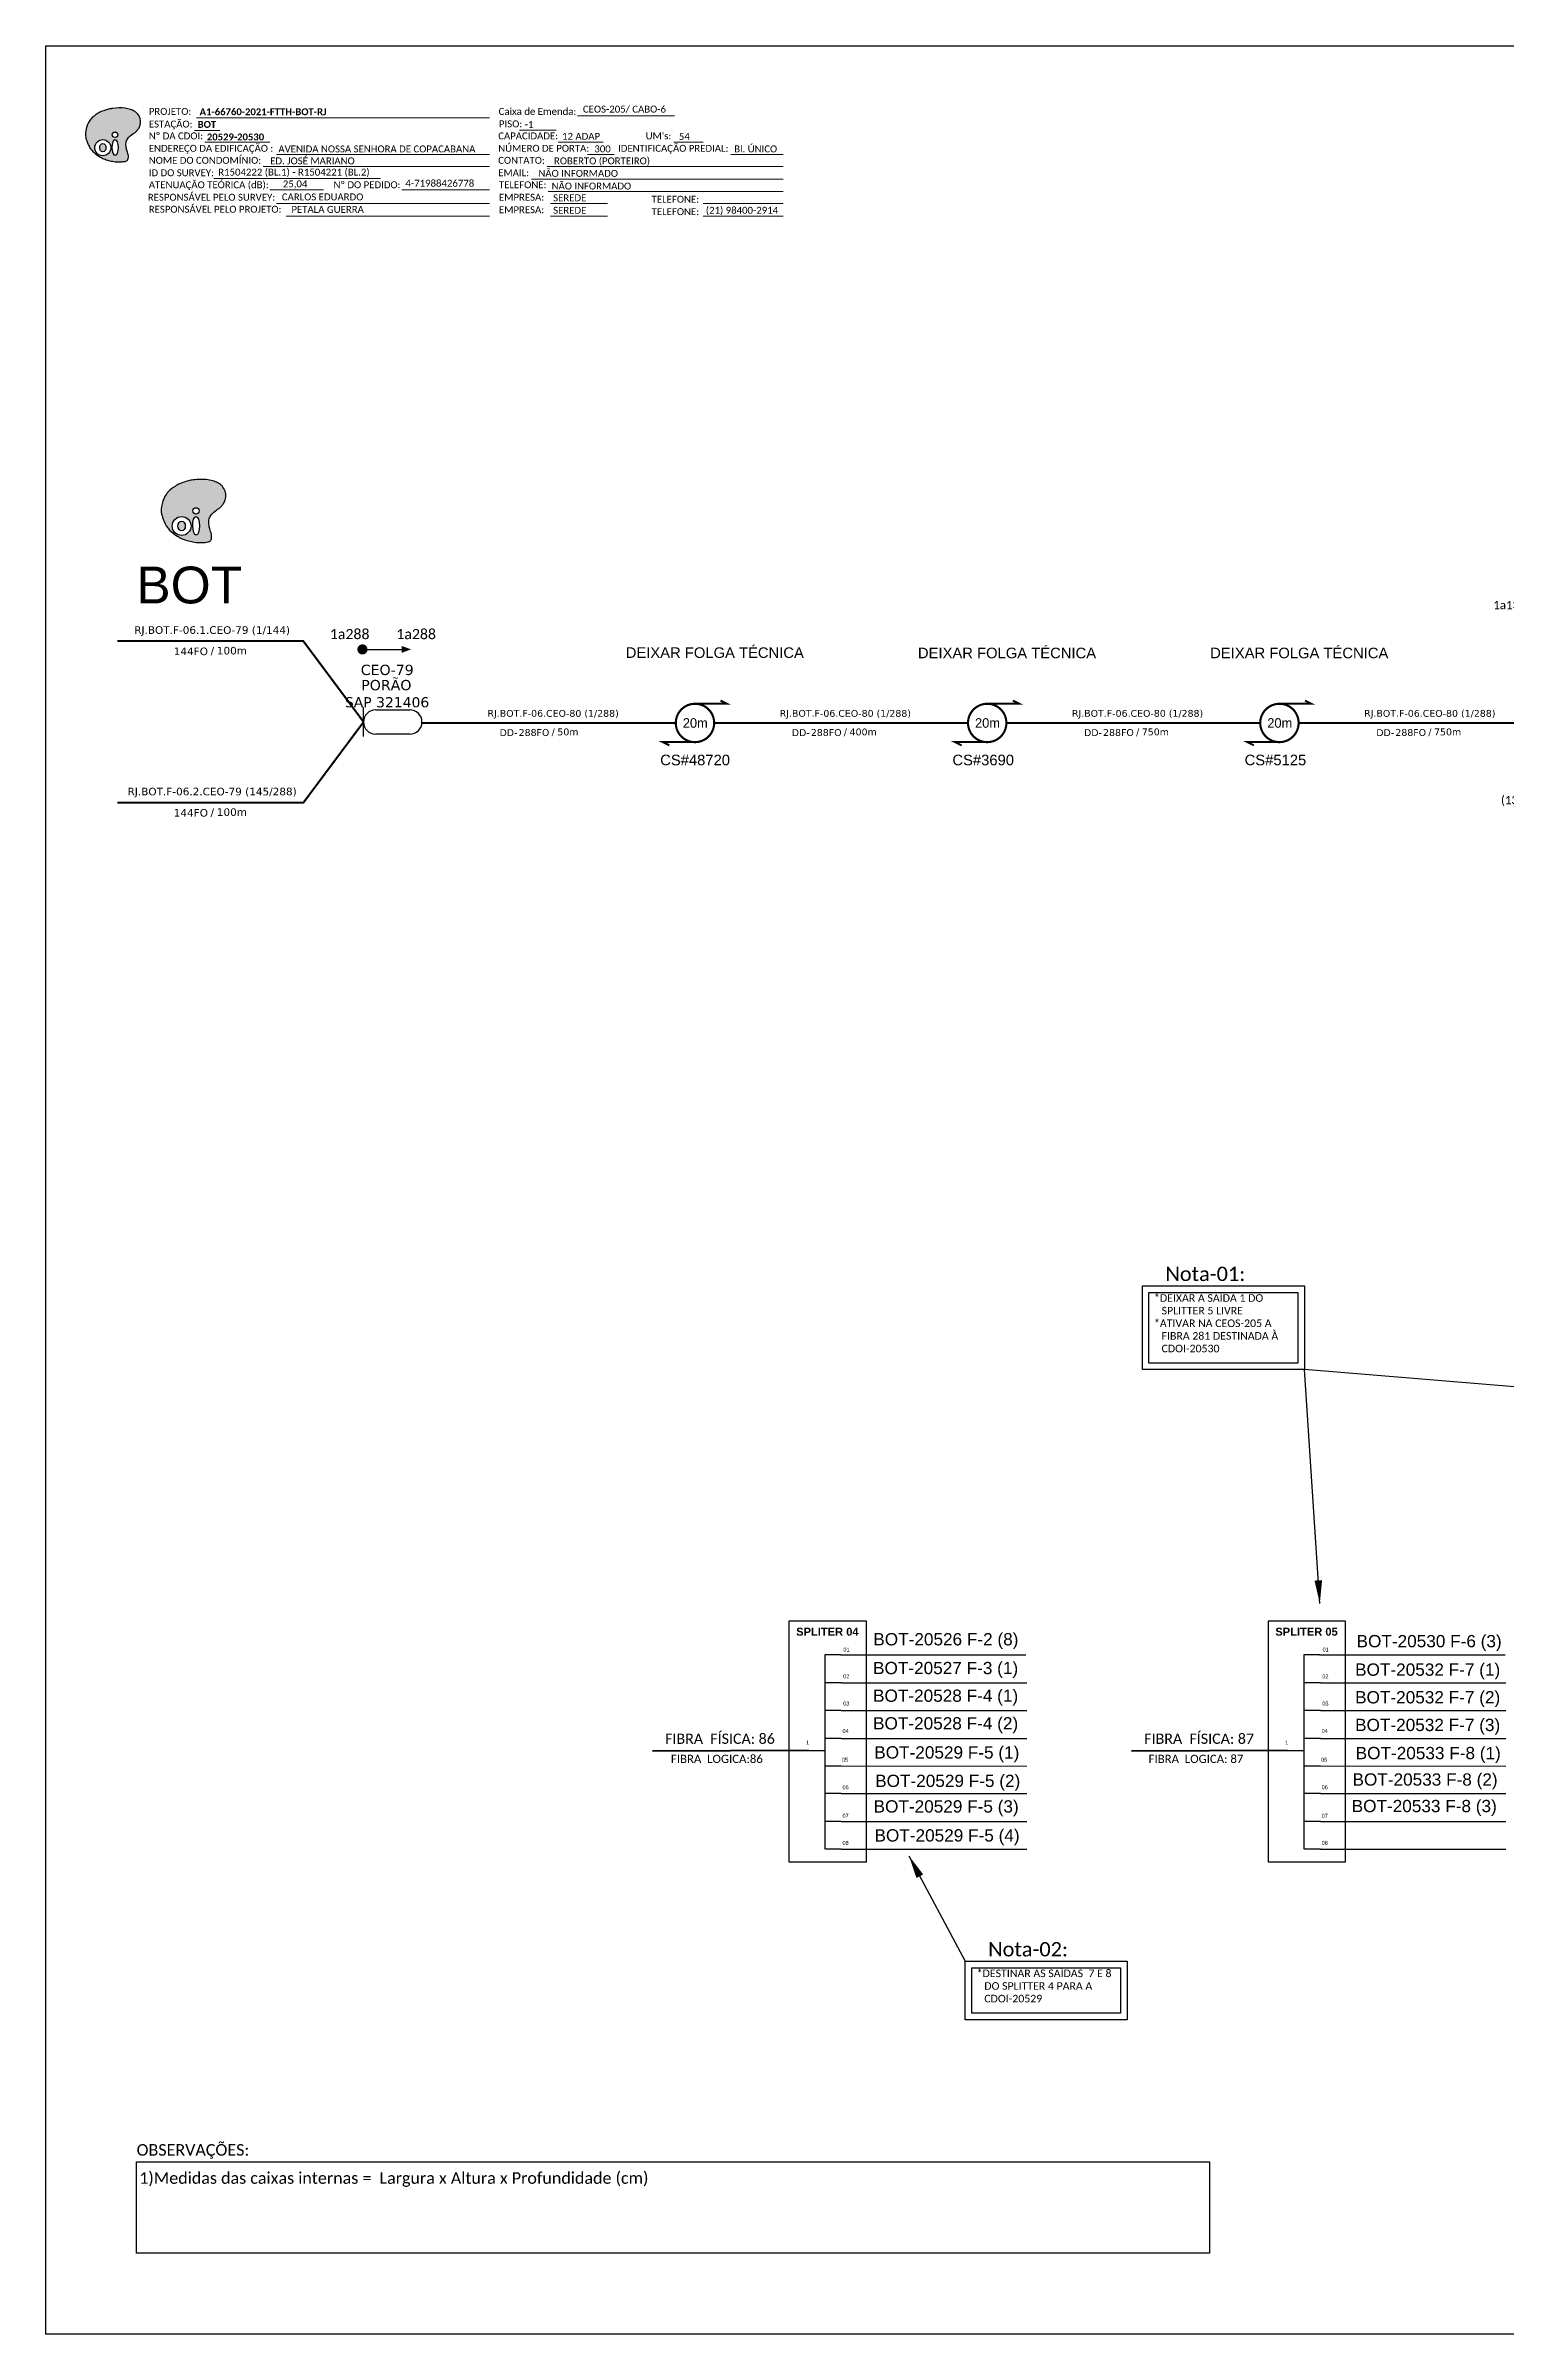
# Model space of a CAD drawing. Extents: x -4 to 1789, y 1 to 595.
# Drawn here: x 948 to 1327, y 1 to 595 of the extents above; entities that cross this region are included whole.
import ezdxf
from ezdxf.enums import TextEntityAlignment as Align

# ---------------------------------------------------------------- set-up
doc = ezdxf.new("R2010")
doc.units = 0
for name, color, linetype in [('20.4-CEO', 1, 'Continuous'), ('20.5-CABO AÉREO', 1, 'Continuous'), ('SETA', 7, 'Continuous')]:
    doc.layers.add(name, color=color, linetype=linetype)
doc.layers.add('40.1-ETIQUETAS', color=1, linetype='Continuous', lineweight=20)
doc.styles.add('ARIAL', font='arial.ttf')
doc.styles.add('MtXpl_Calibri', font='calibri.ttf')
doc.styles.add('siredit', font='verdana.ttf')
doc.styles.add('WMF-Calibri0', font='calibri.ttf')
doc.styles.add('WMF-Calibri1', font='calibrib.ttf')
doc.dimstyles.get("Standard").update_dxf_attribs({"dimtxt": 0.18, "dimasz": 0.18, "dimexe": 0.18, "dimexo": 0.0625, "dimgap": 0.09, "dimtad": 0, "dimtih": 1, "dimtoh": 1, "dimdec": 4, "dimzin": 0, "dimdsep": 46, "dimtxsty": 'Standard', "dimcen": 0.09, "dimadec": 0, "dimazin": 0, "dimtfac": 1, "dimtdec": 4, "dimtofl": 0, "dimtmove": 0, "dimatfit": 3, "dimfxl": 0, "dimtolj": 1, "dimtzin": 0, "dimarcsym": 0})

# ---------------------------------------------------------------- blocks, each defined once
blk = doc.blocks.new('OI')
h = blk.add_hatch(color=40)
edge = h.paths.add_edge_path()
edge.add_spline(control_points=[(4.35, -0.67), (3.92, -0.99), (3.26, -1.5), (2.81, -2.59), (2.9, -3.5), (3.06, -4.27), (3.31, -4.85), (3.37, -5.39), (3.4, -5.88), (3.2, -6.4), (2.54, -6.61), (1.65, -6.63), (0.55, -6.67), (-0.56, -6.42), (-1.61, -6.14), (-2.77, -5.61), (-3.92, -4.77), (-4.89, -3.7), (-5.34, -2.65), (-5.6, -1.94), (-5.85, -0.96), (-5.71, 0.47), (-5.1, 2.02), (-4.14, 3.02), (-3.3, 3.61), (-2.37, 4.16), (-1.36, 4.44), (-0.56, 4.7), (0.79, 4.85), (2.24, 4.97), (3.79, 4.57), (4.67, 4.21), (5.44, 3.65), (5.76, 2.99), (6.03, 2.21), (6.01, 1.46), (5.72, 0.64), (5.31, 0.08), (4.88, -0.38), (4.51, -0.55), (4.35, -0.67)], knot_values=[0, 0, 0, 0, 1.60434, 2.417191, 3.427595, 4.282808, 4.776746, 5.304182, 5.888771, 6.258406, 6.858137, 7.79129, 8.986195, 10.124242, 11.187857, 12.242908, 13.953784, 15.414161, 16.515391, 17.349188, 17.675853, 19.552021, 21.515531, 22.568638, 23.63245, 24.621084, 25.782718, 26.745347, 27.142653, 29.870543, 31.004649, 31.921532, 32.709589, 33.801391, 34.042471, 35.192333, 35.971461, 36.628871, 37.254359, 37.836911, 37.836911, 37.836911, 37.836911], degree=3, periodic=0)
h.paths.add_polyline_path([(1.13, -0.87, -1), (-0.04, -0.87, -1)], flags=16)
edge = h.paths.add_edge_path(flags=16)
edge.add_ellipse((0.56, -3.59), major_axis=(-0.02, 1.71), ratio=0.361305, start_angle=0, end_angle=360)
h.paths.add_polyline_path([(-0.36, -3.62, -1), (-3.8, -3.62, -1)], flags=16)
edge = h.paths.add_edge_path(flags=0)
edge.add_ellipse((-2.08, -3.62), major_axis=(0, 0.885), ratio=0.758294, start_angle=0, end_angle=360)
at = {"color": 40}
for centre, radius in [((-2.08, -3.62), 1.72), ((0.54, -0.87), 0.587)]:
    blk.add_circle(centre, radius, dxfattribs=at)
blk.add_ellipse((-2.08, -3.62), major_axis=(0, 0.885), ratio=0.758294, start_param=-3.141592653589792, end_param=3.141592653589792, dxfattribs=at)
blk.add_ellipse((0.56, -3.59), major_axis=(-0.02, 1.71), ratio=0.361305, dxfattribs=at)
at = {"color": 40, "start_tangent": (-0.800898, -0.598801), "end_tangent": (-0.800898, -0.598801)}
blk.add_spline([(4.35, -0.67), (3.2, -1.78), (2.9, -2.54), (2.92, -3.55), (3.12, -4.38), (3.28, -4.85), (3.37, -5.37), (3.35, -5.95), (3.2, -6.29), (2.66, -6.55), (1.73, -6.63), (0.54, -6.62), (-0.58, -6.41), (-1.6, -6.11), (-2.56, -5.67), (-3.95, -4.67), (-4.89, -3.56), (-5.37, -2.56), (-5.64, -1.78), (-5.72, -1.46), (-5.63, 0.42), (-4.84, 2.22), (-4.13, 2.99), (-3.27, 3.62), (-2.4, 4.09), (-1.3, 4.47), (-0.37, 4.72), (0.02, 4.77), (2.75, 4.8), (3.85, 4.53), (4.69, 4.16), (5.31, 3.68), (5.85, 2.73), (5.93, 2.5), (5.94, 1.35), (5.67, 0.62), (5.29, 0.08), (4.84, -0.36), (4.35, -0.67)], degree=3, dxfattribs=at)

msp = doc.modelspace()

# ---------------------------------------------------------------- linework, layer by layer
at = {"color": 7, "linetype": 'Continuous'}
for p, q in [((1150.14, 177.12), (1150.14, 126.62)), ((1154.23, 177.12), (1150.14, 177.12)), ((1274.43, 177.12), (1274.43, 126.62)), ((1278.52, 177.12), (1274.43, 177.12)), ((1154.44, 169.82), (1150.35, 169.82)), ((1278.72, 169.82), (1274.63, 169.82)), ((1154.44, 162.62), (1150.35, 162.62)), ((1278.72, 162.62), (1274.63, 162.62)), ((1154.44, 155.38), (1150.35, 155.38)), ((1278.72, 155.38), (1274.63, 155.38)), ((1145.9, 152.21), (1150.12, 152.21)), ((1270.18, 152.21), (1274.41, 152.21)), ((1154.44, 148.22), (1150.35, 148.22)), ((1278.72, 148.22), (1274.63, 148.22)), ((1154.44, 141.05), (1150.35, 141.05)), ((1278.72, 141.05), (1274.63, 141.05)), ((1154.44, 133.85), (1150.35, 133.85)), ((1278.72, 133.85), (1274.63, 133.85)), ((1154.44, 126.67), (1150.35, 126.67)), ((1278.72, 126.67), (1274.63, 126.67))]:
    msp.add_line(p, q, dxfattribs=at)
at = {"color": 10, "linetype": 'Continuous'}
for p, q in [((1154.23, 177.12), (1202.34, 177.11)), ((1278.52, 177.12), (1326.63, 177.11)), ((1154.44, 169.82), (1202.55, 169.8)), ((1278.72, 169.82), (1326.83, 169.8)), ((1154.44, 162.63), (1202.55, 162.62)), ((1278.72, 162.63), (1326.83, 162.62)), ((1154.44, 155.4), (1202.55, 155.38)), ((1278.72, 155.4), (1326.83, 155.38)), ((1154.44, 148.23), (1202.55, 148.22)), ((1278.72, 148.23), (1326.83, 148.22)), ((1154.44, 141.06), (1202.55, 141.05)), ((1278.72, 141.06), (1326.83, 141.05)), ((1154.44, 133.86), (1202.55, 133.85)), ((1278.72, 133.86), (1326.83, 133.85)), ((1154.44, 126.67), (1202.55, 126.65)), ((1278.72, 126.67), (1326.83, 126.65))]:
    msp.add_line(p, q, dxfattribs=at)
at = {"color": 1, "linetype": 'Continuous', "lineweight": 60}
for p, q in [((1145.9, 152.21), (1105.45, 152.08)), ((1270.18, 152.21), (1229.73, 152.08))]:
    msp.add_line(p, q, dxfattribs=at)
at = {"color": 7}
for points in [[(948.1, 594.73), (1789.1, 594.73), (1789.1, 0.73), (948.1, 0.73)], [(1140.87, 123.39), (1160.97, 123.39), (1160.97, 185.78), (1140.87, 185.78)], [(1265.16, 123.39), (1285.25, 123.39), (1285.25, 185.78), (1265.16, 185.78)]]:
    msp.add_lwpolyline(points, close=True, dxfattribs=at)
at = {"color": 7, "lineweight": 0}
for points in [[(1086.02, 576.55), (1111.15, 576.55)], [(986.69, 572.78), (993.24, 572.78)], [(987.21, 576.06), (1063.18, 576.06)], [(1070.98, 572.82), (1080.46, 572.82)], [(989.35, 569.71), (1006.18, 569.71)], [(1007.92, 566.47), (1063.18, 566.47)], [(1081.03, 569.71), (1092.64, 569.71)], [(1088.61, 566.47), (1095.55, 566.47)], [(1110.97, 569.71), (1118.63, 569.71)], [(1125.78, 566.47), (1139.34, 566.47)], [(991.67, 560.29), (1034.95, 560.29)], [(1004.51, 563.36), (1063.18, 563.36)], [(1074.1, 560.12), (1139.37, 560.12)], [(1078.14, 563.36), (1139.37, 563.36)], [(1006.21, 557.32), (1020.15, 557.32)], [(1007.92, 553.77), (1063.18, 553.77)], [(1040.44, 557.32), (1063.2, 557.32)], [(1078.39, 556.88), (1139.37, 556.88)], [(1079, 553.77), (1093.79, 553.77)], [(1118.6, 553.77), (1139.37, 553.77)], [(1010.41, 550.53), (1063.18, 550.53)], [(1079, 550.53), (1093.79, 550.53)], [(1118.6, 550.53), (1139.37, 550.53)]]:
    msp.add_lwpolyline(points, dxfattribs=at)
at = {"color": 0}
for points, const_width in [([(1029.58, 438.04, 1), (1030.89, 438.05, 1)], 1.32), ([(1116.49, 423.94, 1.000012), (1116.49, 413.98, 0.999978)], 0.553), ([(1192.29, 423.94, 1.000012), (1192.29, 413.98, 0.999978)], 0.553), ([(1268.09, 423.94, 1.000012), (1268.09, 413.98, 0.999978)], 0.553)]:
    msp.add_lwpolyline(points, format="xyb", close=True, dxfattribs=dict(at, const_width=const_width))
at = {"color": 0, "const_width": 0.519}
for points in [[(1116.49, 423.94), (1124.78, 423.94), (1123.12, 424.77)], [(1192.29, 423.94), (1200.59, 423.94), (1198.93, 424.77)], [(1268.09, 423.94), (1276.39, 423.94), (1274.73, 424.77)], [(1116.49, 413.98), (1108.19, 413.98), (1109.85, 413.15)], [(1192.29, 413.98), (1183.99, 413.98), (1185.65, 413.15)], [(1268.09, 413.98), (1259.79, 413.98), (1261.45, 413.15)]]:
    msp.add_lwpolyline(points, dxfattribs=at)
at = {"color": 1}
for points in [[(1232.57, 272.83), (1274.56, 272.83), (1274.56, 251.1), (1232.57, 251.1)], [(1234.25, 271.15), (1272.88, 271.15), (1272.88, 252.79), (1234.25, 252.79)], [(1186.58, 97.54), (1228.58, 97.54), (1228.58, 82.38), (1186.58, 82.38)], [(1188.27, 95.85), (1226.89, 95.85), (1226.89, 84.06), (1188.27, 84.06)]]:
    msp.add_lwpolyline(points, close=True, dxfattribs=at)
at = {"color": 0}
msp.add_lwpolyline([(971.66, 45.46), (1249.91, 45.46), (1249.91, 21.75), (971.66, 21.75)], close=True, dxfattribs=at)
at = {"layer": '20.4-CEO', "color": 0}
for p, q in [((1033.68, 422.37), (1042.52, 422.37)), ((1042.52, 416.06), (1033.68, 416.06))]:
    msp.add_line(p, q, dxfattribs=at)
at = {"layer": '20.4-CEO', "color": 0, "const_width": 0.527}
for points in [[(966.66, 440.27), (1014.89, 440.21), (1030.53, 419.22)], [(966.66, 398.26), (1014.89, 398.24), (1030.53, 419.22)]]:
    msp.add_lwpolyline(points, dxfattribs=at)
at = {"layer": '20.4-CEO', "color": 0}
msp.add_lwpolyline([(1030.53, 415.42), (1030.53, 423.02)], dxfattribs=at)
for centre, start, end in [((1033.68, 419.22), 90, 270), ((1042.52, 419.22), 270, 90)]:
    msp.add_arc(centre, 3.15, start, end, dxfattribs=at)
at = {"layer": '20.5-CABO AÉREO', "color": 0, "ltscale": 8, "const_width": 0.527}
for points in [[(1045.66, 418.96), (1111.51, 418.96)], [(1121.46, 418.96), (1187.31, 418.96)], [(1197.27, 418.96), (1263.11, 418.96)], [(1273.07, 418.96), (1338.92, 418.96)]]:
    msp.add_lwpolyline(points, dxfattribs=at)
at = {"layer": 'SETA', "color": 0}
msp.add_lwpolyline([(1030.24, 438.05), (1041.69, 438.05)], dxfattribs=at)
msp.add_solid([(1040.43, 438.93), (1042.85, 438.06), (1040.44, 437.17)], dxfattribs=at)

# ---------------------------------------------------------------- block references
at = {"color": 7}
for p, xscale, yscale, zscale, rotation in [((965.4, 572.68), 1.213923925163967, 1.213923925163967, 1.213923925163967, 0.1532896023949059), ((986.28, 475.24), 1.422686041768165, 1.422686020454657, 1.422686028244097, 0.1532885625447555)]:
    msp.add_blockref('OI', p, dxfattribs=dict(at, xscale=xscale, yscale=yscale, zscale=zscale, rotation=rotation))

# ---------------------------------------------------------------- texts
at = {"color": 7, "lineweight": 0, "style": 'WMF-Calibri0'}
for s, height, p in [('PROJETO:', 1.793, (974.81, 576.8)), ('Caixa de Emenda:', 1.7927, (1065.56, 576.8)), ('ESTAÇÃO:', 1.793, (974.81, 573.52)), ('Nº DA CDOI:', 1.7927, (974.81, 570.45)), ('CAPACIDADE:', 1.7927, (1065.45, 570.45)), ('PISO:', 1.793, (1065.63, 573.57)), ("UM's:", 1.793, (1103.7, 570.45)), ('ENDEREÇO DA EDIFICAÇÃO :', 1.7927, (974.81, 567.22)), ('NOME DO CONDOMÍNIO:', 1.7927, (974.81, 564.1)), ('CONTATO:', 1.793, (1065.45, 564.1)), ('NÚMERO DE PORTA:', 1.7927, (1065.45, 567.22)), ('IDENTIFICAÇÃO PREDIAL:', 1.7927, (1096.54, 567.22)), ('ATENUAÇÃO TEÓRICA (dB):', 1.7927, (974.81, 557.75)), ('ID DO SURVEY:', 1.7927, (974.81, 560.87)), ('Nº DO PEDIDO:', 1.7927, (1022.73, 557.75)), ('EMAIL:', 1.793, (1065.45, 560.87)), ('TELEFONE:', 1.793, (1065.64, 557.75)), ('RESPONSÁVEL PELO SURVEY:', 1.7927, (974.56, 554.52)), ('RESPONSÁVEL PELO PROJETO:', 1.7927, (974.81, 551.41)), ('EMPRESA:', 1.793, (1065.64, 554.52)), ('EMPRESA:', 1.793, (1065.64, 551.28)), ('TELEFONE:', 1.793, (1105.24, 554.01)), ('TELEFONE:', 1.793, (1105.24, 550.78))]:
    msp.add_text(s, height=height, dxfattribs=at).set_placement(p)
at = {"color": 7}
for s, height, style, p in [('A1-66760-2021-FTTH-BOT-RJ', 1.7927, 'WMF-Calibri1', (988, 576.71)), ('CEOS-205/ CABO-6', 1.7927, 'WMF-Calibri0', (1087.42, 577.39)), ('BOT', 1.793, 'WMF-Calibri1', (987.49, 573.43)), ('-1', 1.793, 'WMF-Calibri0', (1072.33, 573.42)), (' 12 ADAP', 1.793, 'WMF-Calibri0', (1081.38, 570.33)), ('54', 1.793, 'WMF-Calibri0', (1112.32, 570.3)), ('ED. JOSÉ MARIANO', 1.7927, 'WMF-Calibri0', (1006.29, 563.96)), ('AVENIDA NOSSA SENHORA DE COPACABANA', 1.7927, 'WMF-Calibri0', (1008.43, 567.06)), ('ROBERTO (PORTEIRO)', 1.7927, 'WMF-Calibri0', (1079.92, 563.96)), ('300', 1.793, 'WMF-Calibri0', (1090.39, 567.07)), ('Bl. ÚNICO', 1.793, 'WMF-Calibri0', (1126.67, 567.07)), ('R1504222 (BL.1) - R1504221 (BL.2)', 1.7927, 'WMF-Calibri0', (992.83, 561.04)), ('25,04', 1.793, 'WMF-Calibri0', (1009.58, 557.99)), ('4-71988426778', 1.7927, 'WMF-Calibri0', (1041.38, 558.16)), ('NÃO INFORMADO', 1.7927, 'WMF-Calibri0', (1075.88, 560.72)), ('NÃO INFORMADO', 1.7927, 'WMF-Calibri0', (1079.3, 557.43)), ('CARLOS EDUARDO', 1.7927, 'WMF-Calibri0', (1009.32, 554.61)), ('PETALA GUERRA', 1.7927, 'WMF-Calibri0', (1011.81, 551.37)), ('SEREDE', 1.793, 'WMF-Calibri0', (1079.7, 554.37)), ('SEREDE', 1.793, 'WMF-Calibri0', (1079.7, 551.13)), ('(21) 98400-2914', 1.7927, 'WMF-Calibri0', (1119.3, 551.13))]:
    msp.add_text(s, height=height, dxfattribs=dict(at, style=style)).set_placement(p)
at = {"color": 7, "style": 'WMF-Calibri1'}
msp.add_text('20529-20530', height=1.7927, dxfattribs=at).set_placement((997.31, 570.17), align=Align.CENTER)
at = {"color": 0, "style": 'ARIAL'}
msp.add_text('BOT', height=9.558, dxfattribs=at).set_placement((971.58, 449.99))
for s, height, p in [('DEIXAR FOLGA TÉCNICA', 2.7438, (1098.52, 435.85)), ('DEIXAR FOLGA TÉCNICA', 2.7438, (1174.32, 435.76)), ('DEIXAR FOLGA TÉCNICA', 2.7438, (1250.13, 435.76)), ('CS#48720', 2.744, (1107.46, 407.98)), ('CS#3690', 2.744, (1183.26, 407.98)), ('CS#5125', 2.744, (1259.06, 407.98))]:
    msp.add_text(s, height=height, rotation=359.98667, dxfattribs=at).set_placement(p)
at = {"color": 0}
for p in [(1113.33, 417.71), (1189.13, 417.71), (1264.94, 417.71)]:
    msp.add_text('20m', height=2.489, dxfattribs=at).set_placement(p)
at = {"color": 1}
for s, height, style, p in [('Nota-01:', 3.713, 'WMF-Calibri0', (1238.53, 274.11)), ('BOT-20529 F-5 (1)', 3.1899, 'ARIAL', (1162.99, 150.16)), ('BOT-20529 F-5 (2)', 3.1899, 'ARIAL', (1163.23, 142.78)), ('BOT-20529 F-5 (3)', 3.1899, 'ARIAL', (1162.82, 136.14)), ('BOT-20529 F-5 (4)', 3.1899, 'ARIAL', (1163.06, 128.62)), ('Nota-02:', 3.713, 'WMF-Calibri0', (1192.55, 98.81))]:
    msp.add_text(s, height=height, dxfattribs=dict(at, style=style)).set_placement(p)
at = {"color": 3, "style": 'ARIAL'}
msp.add_text('BOT-20530 F-6 (3)', height=3.1899, dxfattribs=at).set_placement((1288.1, 179.04))
for s, style, p in [('OBSERVAÇÕES:', 'WMF-Calibri0', (971.64, 47.08)), ('1)Medidas das caixas internas =  Largura x Altura x Profundidade (cm)', 'MtXpl_Calibri', (972.33, 39.78))]:
    msp.add_text(s, height=3, dxfattribs=dict(style=style)).set_placement(p)
at = {"color": 0, "char_height": 2.6339, "width": 194.4376, "attachment_point": 5, "rotation": 359.91656}
for insert in [(1026.92, 442.02), (1044.16, 442.02)]:
    msp.add_mtext('{\\fCalibri|b0|i0|c0|p34;\\C256;1a288}', dxfattribs=dict(at, insert=insert))
at = {"color": 1, "char_height": 1.9659, "attachment_point": 1, "style": 'WMF-Calibri0'}
for s, insert in [('\\pi-1.9659,l3.93181,t7.86362;*DEIXAR A SAÍDA 1 DO SPLITTER 5 LIVRE\\P*ATIVAR NA CEOS-205 A FIBRA 281 DESTINADA À CDOI-20530', (1233.59, 270.68)), ('\\pi-1.9659,l3.93181,t7.86362;*DESTINAR AS SAÍDAS  7 E 8  DO SPLITTER 4 PARA A  CDOI-20529', (1187.61, 95.39))]:
    msp.add_mtext_dynamic_manual_height_columns(s, width=39.5319, gutter_width=12.5, heights=[0], dxfattribs=dict(at, insert=insert))
at = {"attachment_point": 5}
for s, insert, char_height, width in [('\\C10;\\fArial|b1|i0|c0|p34;\\H1x;SPLITER 04', (1150.83, 183.07), 2.0644, 20.094), ('{\\fArial|b1|i0|c0|p34;\\C10;SPLITER 05}', (1275.12, 183.07), 2.0644, 20.094), ('\\C7;\\fArial|b0|i0|;\\H1.0273588255048;01 ', (1155.79, 178.45), 2.0644, 4.14), ('\\C7;\\fArial|b0|i0|;\\H1.0273588255048;01 ', (1280.08, 178.45), 2.0644, 4.14), ('\\C7;\\fArial|b0|i0|;\\H1.0273588255048;02 ', (1155.73, 171.47), 2.0644, 4.3702), ('\\C7;\\fArial|b0|i0|;\\H1.0273588255048;02 ', (1280.02, 171.47), 2.0644, 4.3702), ('\\C7;\\fArial|b0|i0|;\\H1.0273588255048;03 ', (1155.73, 164.44), 2.0644, 4.0188), ('\\C7;\\fArial|b0|i0|;\\H1.0273588255048;03 ', (1280.02, 164.44), 2.0644, 4.0188), ('{\\fCalibri|b0|i0|c0|p34;\\C7;FIBRA  FÍSICA: 86}', (1122.97, 155.29), 2.6582, 40.188), ('\\C7;\\fArial|b0|i0|;\\H1.0273588255048;1', (1145.7, 154.33), 2.0644, 2.0448), ('\\C7;\\fArial|b0|i0|;\\H1.0273588255048;04 ', (1155.56, 157.3), 2.0644, 4.3702), ('{\\fCalibri|b0|i0|c0|p34;\\C7;FIBRA  FÍSICA: 87}', (1247.26, 155.29), 2.6582, 40.188), ('\\C7;\\fArial|b0|i0|;\\H1.0273588255048;1', (1269.99, 154.33), 2.0644, 2.0448), ('\\C7;\\fArial|b0|i0|;\\H1.0273588255048;04 ', (1279.84, 157.3), 2.0644, 4.3702), ('{\\fCalibri|b0|i0|c0|p34;\\C7;FIBRA  LOGICA:86}', (1122.17, 150.06), 2.1267, 40.188), ('\\C7;\\fArial|b0|i0|;\\H1.0273588255048;05 ', (1155.41, 149.84), 2.0644, 5.3749), ('{\\fCalibri|b0|i0|c0|p34;\\C7;FIBRA  LOGICA: 87}', (1246.45, 150.06), 2.1267, 40.188), ('\\C7;\\fArial|b0|i0|;\\H1.0273588255048;05 ', (1279.69, 149.84), 2.0644, 5.3749), ('\\C7;\\fArial|b0|i0|;\\H1.0273588255048;06 ', (1155.56, 142.7), 2.0644, 4.3702), ('\\C7;\\fArial|b0|i0|;\\H1.0273588255048;06 ', (1279.84, 142.7), 2.0644, 4.3702), ('\\C7;\\fArial|b0|i0|;\\H1.0273588255048;07 ', (1155.56, 135.3), 2.0644, 4.3702), ('\\C7;\\fArial|b0|i0|;\\H1.0273588255048;07 ', (1279.84, 135.3), 2.0644, 4.3702), ('\\C7;\\fArial|b0|i0|;\\H1.0273588255048;08 ', (1155.56, 128.27), 2.0644, 4.3702), ('\\C7;\\fArial|b0|i0|;\\H1.0273588255048;08 ', (1279.84, 128.27), 2.0644, 4.3702)]:
    msp.add_mtext(s, dxfattribs=dict(at, insert=insert, char_height=char_height, width=width))
at = {"char_height": 3.1899, "width": 56.6677, "attachment_point": 4, "line_spacing_factor": 1.35, "style": 'ARIAL'}
for s, insert in [('BOT-20526 F-2 (8)', (1162.75, 180.65)), ('BOT-20527 F-3 (1)\\PBOT-20528 F-4 (1)\\PBOT-20528 F-4 (2)', (1162.68, 166)), ('BOT-20532 F-7 (1)\\PBOT-20532 F-7 (2)\\PBOT-20532 F-7 (3)', (1287.72, 165.59)), ('BOT-20533 F-8 (1)', (1287.87, 151.11)), ('BOT-20533 F-8 (2)', (1287.05, 144.24)), ('BOT-20533 F-8 (3)', (1286.83, 137.36))]:
    msp.add_mtext(s, dxfattribs=dict(at, insert=insert))
at = {"char_height": 0.2326, "attachment_point": 1}
for insert in [(1154.44, 169.82), (1278.72, 169.82)]:
    msp.add_mtext('RE-4313 F-1 (18)', dxfattribs=dict(at, insert=insert))
at = {"layer": '20.4-CEO', "color": 0, "style": 'siredit'}
for s, height, p in [('CEO-79', 2.67, (1036.66, 432.74)), ('PORÃO', 2.67, (1036.43, 428.79)), ('          SAP 321406', 2.6339, (1030.88, 424.34))]:
    msp.add_text(s, height=height, dxfattribs=at).set_placement(p, align=Align.MIDDLE_CENTER)
at = {"layer": '40.1-ETIQUETAS', "color": 0, "style": 'siredit'}
for s, height, p in [('RJ.BOT.F-06.1.CEO-79 (1/144)', 1.9754, (991.24, 443.08)), ('RJ.BOT.F-06.CEO-80 (1/288)', 1.7779, (1079.69, 421.45)), ('RJ.BOT.F-06.CEO-80 (1/288)', 1.7779, (1155.49, 421.45)), ('RJ.BOT.F-06.CEO-80 (1/288)', 1.7779, (1231.29, 421.45)), ('RJ.BOT.F-06.CEO-80 (1/288)', 1.7779, (1307.09, 421.45)), ('RJ.BOT.F-06.2.CEO-79 (145/288)', 1.9754, (991.24, 401.16))]:
    msp.add_text(s, height=height, dxfattribs=at).set_placement(p, align=Align.MIDDLE_CENTER)
for s, height, p in [('144FO', 1.975, (990.16, 437.55)), ('/', 1.98, (991.76, 437.73)), ('DD-', 1.778, (1070.44, 416.45)), ('288FO', 1.778, (1078.72, 416.48)), ('/', 1.78, (1080.12, 416.64)), ('DD-', 1.778, (1146.25, 416.45)), ('288FO', 1.778, (1154.52, 416.48)), ('/', 1.78, (1155.92, 416.64)), ('DD-', 1.778, (1222.05, 416.45)), ('288FO', 1.778, (1230.32, 416.48)), ('/', 1.78, (1231.73, 416.64)), ('DD-', 1.778, (1297.85, 416.45)), ('288FO', 1.778, (1306.13, 416.48)), ('/', 1.78, (1307.53, 416.64)), ('144FO', 1.975, (990.16, 395.64)), ('/', 1.98, (991.76, 395.82))]:
    msp.add_text(s, height=height, dxfattribs=at).set_placement(p, align=Align.MIDDLE_RIGHT)
for s, height, p in [('100m', 1.975, (992.46, 437.73)), ('50m', 1.778, (1080.79, 416.64)), ('400m', 1.778, (1156.59, 416.64)), ('750m', 1.778, (1232.39, 416.64)), ('750m', 1.778, (1308.2, 416.64)), ('100m', 1.975, (992.46, 395.82))]:
    msp.add_text(s, height=height, dxfattribs=at).set_placement(p, align=Align.MIDDLE_LEFT)
at = {"layer": '40.1-ETIQUETAS', "color": 1, "style": 'MtXpl_Calibri'}
msp.add_text('(136a235+237a280+282a288)', height=2.1505, dxfattribs=at).set_placement((1325.55, 397.87))
at = {"layer": '40.1-ETIQUETAS', "color": 1, "insert": (1334.53, 449.56), "char_height": 2.1505, "width": 36.7355, "attachment_point": 5, "style": 'ARIAL'}
msp.add_mtext('{\\fCalibri|b0|i0|c0|p34;1a135+236+281}', dxfattribs=at)

# ---------------------------------------------------------------- leaders
at = {"color": 1}
for points in [[(1351.62, 244.76), (1274.56, 251.1)], [(1278.57, 190.42), (1274.56, 251.1)], [(1171.99, 124.91), (1186.58, 97.54)]]:
    msp.add_leader(points, dimstyle='Standard', override={"dimasz": 6, "dimzin": 1}, dxfattribs=at)

doc.saveas('drawing.dxf')
